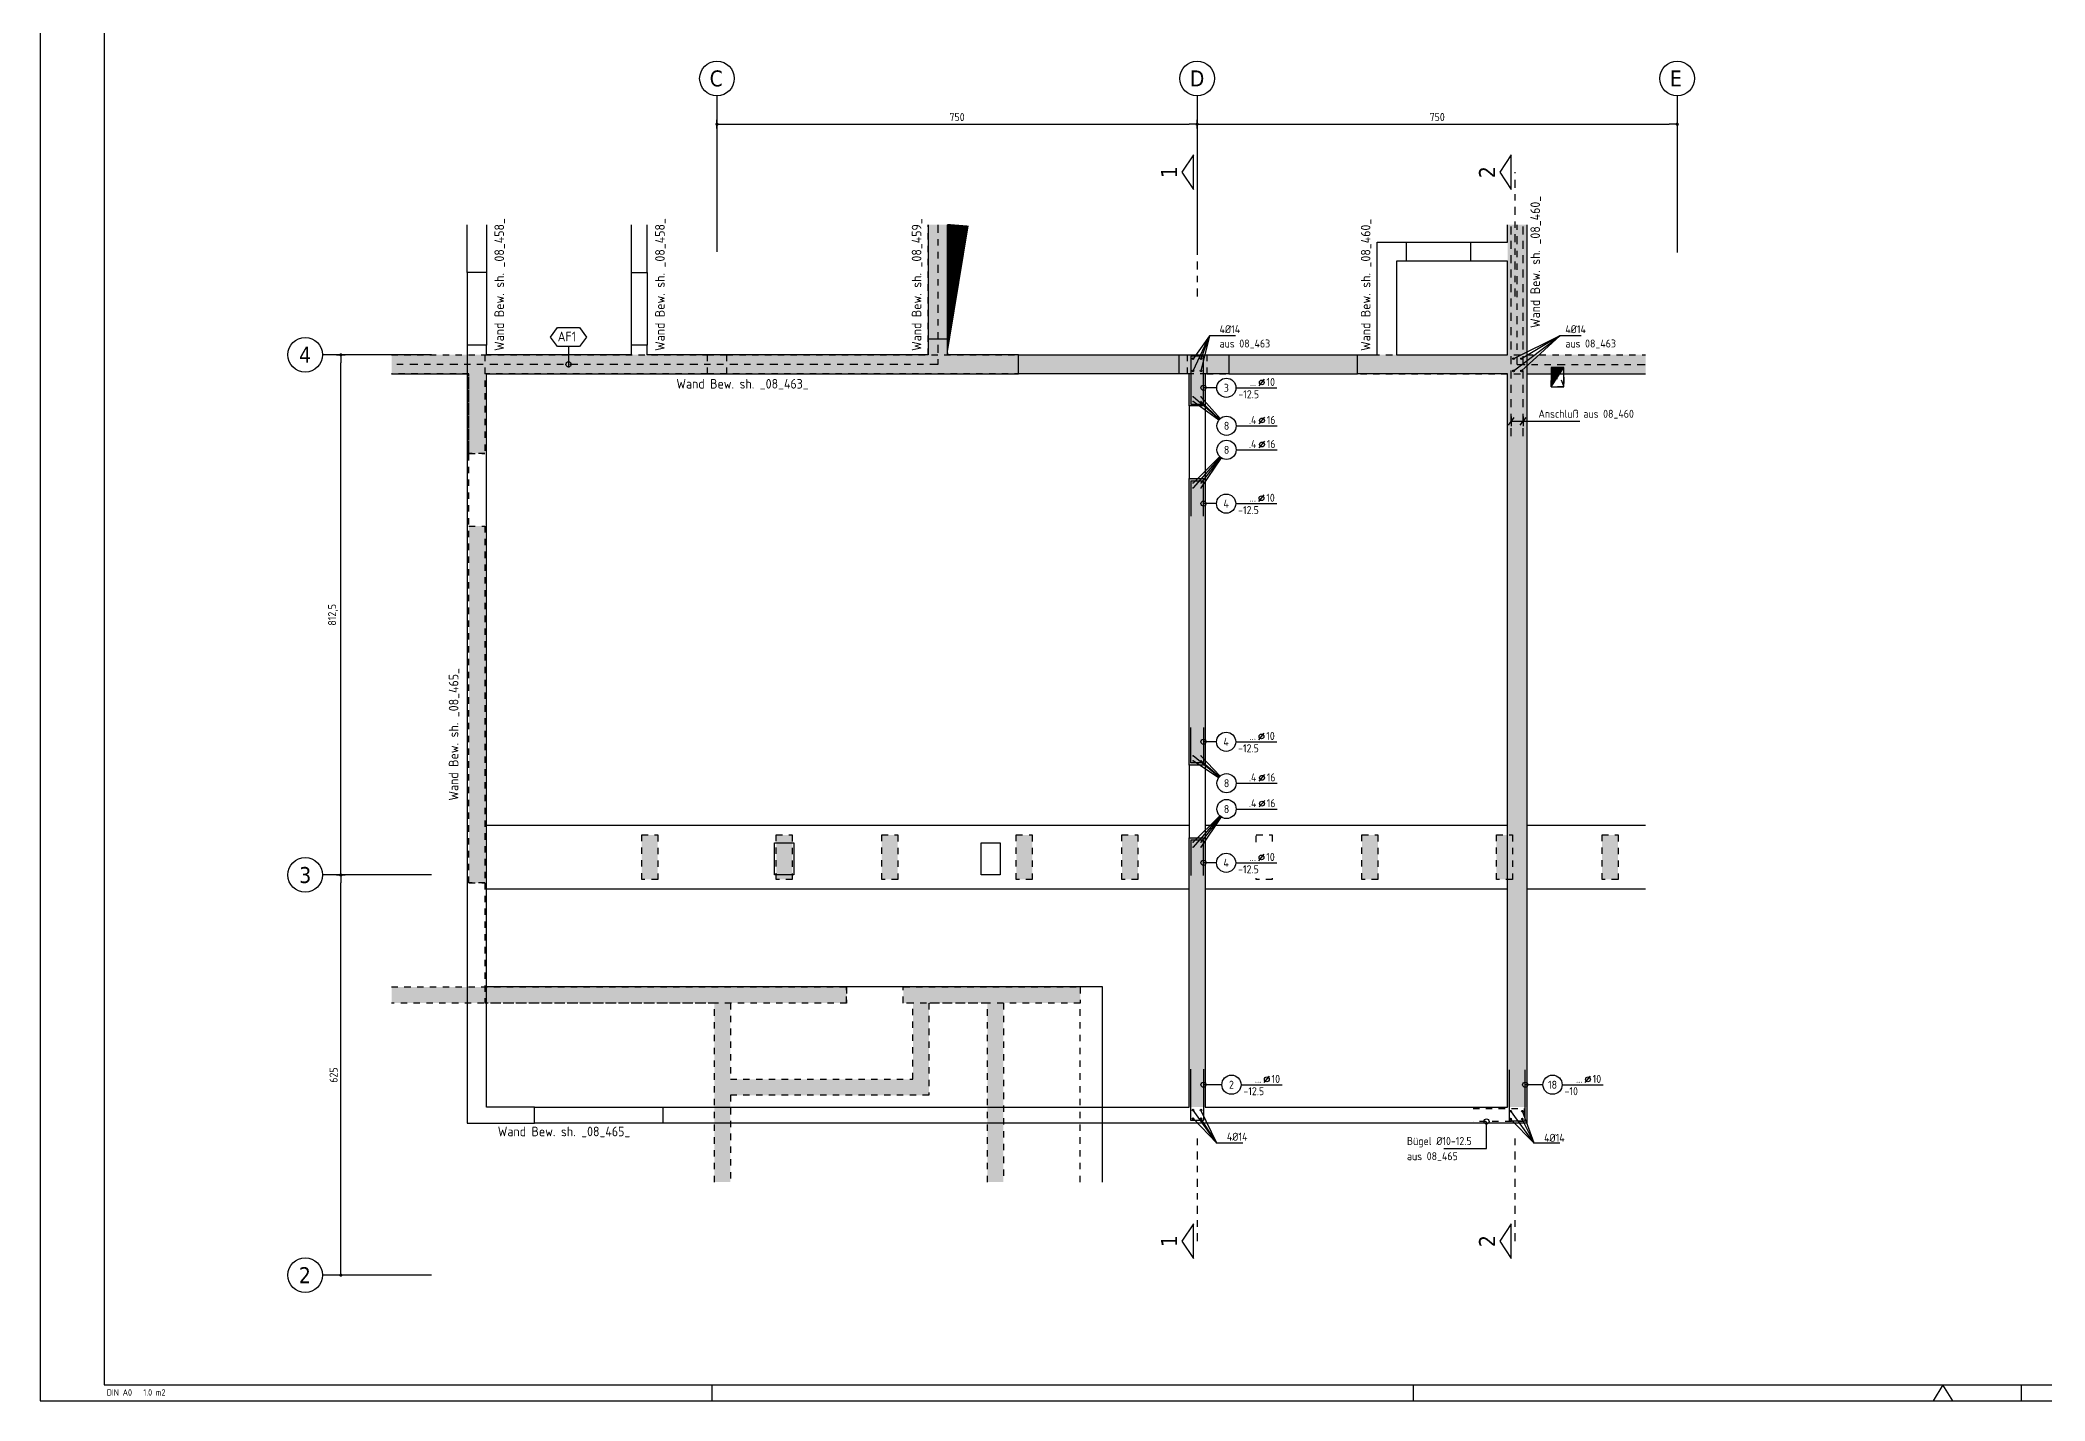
# Model space of a CAD drawing. Extents: x 40 to 126.2, y 46.1 to 88.1.
# Drawn here: x 39.96 to 71.27, y 46.05 to 67.31 of the extents above; entities that cross this region are included whole.
import ezdxf
from ezdxf.enums import TextEntityAlignment as Align

# ---------------------------------------------------------------- set-up
doc = ezdxf.new("R2010")
doc.units = 0
doc.header["$LTSCALE"] = 0.5
for name, pattern in [('AUSGEZOGEN', [1000.01, 1000, 0.01]), ('DIVIDE2', [0.625, 0.25, -0.125, 0, -0.125, 0, -0.125]), ('DOT', [0.175, 0.05, -0.125]), ('HIDDEN', [0.375, 0.25, -0.125]), ('HIDDEN2', [0.187, 0.125, -0.062]), ('PUNKT', [0.175, 0.05, -0.125]), ('STRICHPUNKT2', [0.55, 0.25, -0.125, 0.05, -0.125])]:
    doc.linetypes.add(name, pattern=pattern)
for name, color, linetype in [('1.UG', 7, 'Continuous'), ('ACHSEN', 7, 'Continuous'), ('AFB', 7, 'Continuous'), ('BETON', 7, 'Continuous'), ('Brüstung 1.UG', 7, 'Continuous'), ('DD', 7, 'Continuous'), ('DRUEBER', 7, 'Continuous'), ('grau_dunkel', 7, 'Continuous'), ('grau_mittel', 7, 'Continuous'), ('HILFE', 7, 'Continuous'), ('MASSE', 7, 'Continuous'), ('OBJEKT', 7, 'Continuous'), ('RAHMEN', 7, 'Continuous'), ('RND', 7, 'Continuous'), ('SCHNITTE', 7, 'Continuous'), ('SFP_Achsen', 7, 'Continuous'), ('TEXT', 7, 'Continuous')]:
    doc.layers.add(name, color=color, linetype=linetype)
doc.styles.add('helv', font='tahoma.ttf')
doc.styles.add('txt', font='isocp.shx')
doc.dimstyles.new('DOT_I', dxfattribs={"dimscale": 0.5, "dimtxt": 0.25, "dimasz": 0.25, "dimexe": 0.1, "dimexo": 0.3, "dimgap": 0.1, "dimtad": 1, "dimdec": 3, "dimzin": 3, "dimtxsty": 'txt', "dimblk": 'DOT', "dimblk1": 'DOT', "dimblk2": 'DOT', "dimsah": 1, "dimcen": 0.1, "dimse1": 1, "dimse2": 1, "dimazin": 0, "dimtfac": 1, "dimtdec": 4, "dimtix": 1, "dimtmove": 2, "dimatfit": 3, "dimfxl": 0, "dimtvp": 1, "dimtolj": 1, "dimtzin": 0, "dimarcsym": 0})
pattern_1 = [(0, (-38.15614, 444.7902), (0.025, 0.05), [0, -0.05])]

# ---------------------------------------------------------------- blocks, each defined once
blk = doc.blocks.new('DINA0')
at = {"color": 7, "linetype": 'Continuous'}
for p, q in [((59.45, 0.5), (59.14, 0)), ((59.76, 0), (59.45, 0.5))]:
    blk.add_line(p, q, dxfattribs=at)
at = {"layer": 'RAHMEN'}
for p, q in [((0, 84.1), (0, 0)), ((0, 0), (118.9, 0))]:
    blk.add_line(p, q, dxfattribs=at)
at = {"layer": 'RAHMEN', "color": 5}
for p, q in [((2, 83.6), (2, 0.5)), ((2, 0.5), (118.4, 0.5))]:
    blk.add_line(p, q, dxfattribs=at)
at = {"layer": 'RAHMEN', "color": 7}
for p, q in [((21, 0), (21, 0.5)), ((42.9, 0.5), (42.9, 0)), ((61.9, 0), (61.9, 0.5))]:
    blk.add_line(p, q, dxfattribs=at)
at = {"layer": 'RAHMEN', "color": 7, "style": 'txt'}
blk.add_text('DIN A0   1.0 m2', height=0.2, dxfattribs=at).set_placement((2.083, 0.164))
blk = doc.blocks.new('DOT')
at = {"layer": 'MASSE', "color": 7, "linetype": 'Continuous'}
for p, q in [((0, 0), (-1, 0)), ((0, 0.54), (0, -0.54))]:
    blk.add_line(p, q, dxfattribs=at)
at = {"layer": 'MASSE', "color": 7, "linetype": 'Continuous', "const_width": 0.2}
blk.add_lwpolyline([(-0.1, 0, 1), (0.1, 0, 1)], format="xyb", close=True, dxfattribs=at)
blk = doc.blocks.new('*D17')
at = {"layer": 'DEFPOINTS', "color": 0, "linetype": 'AUSGEZOGEN', "transparency": 16777216}
for p in [(50.529, 65.994), (58.029, 65.994), (58.029, 65.994)]:
    blk.add_point(p, dxfattribs=at)
at = {"layer": 'MASSE', "color": 0, "linetype": 'AUSGEZOGEN', "lineweight": -2, "transparency": 16777216}
blk.add_line((50.654, 65.994), (57.904, 65.994), dxfattribs=at)
at = {"layer": 'MASSE', "color": 0, "linetype": 'AUSGEZOGEN', "lineweight": -2, "transparency": 16777216, "xscale": 0.125, "yscale": 0.125, "zscale": 0.125, "rotation": 180}
blk.add_blockref('DOT', (50.529, 65.994), dxfattribs=at)
at = {"layer": 'MASSE', "color": 0, "linetype": 'AUSGEZOGEN', "lineweight": -2, "transparency": 16777216, "xscale": 0.125, "yscale": 0.125, "zscale": 0.125}
blk.add_blockref('DOT', (58.029, 65.994), dxfattribs=at)
at = {"layer": 'MASSE', "color": 0, "linetype": 'AUSGEZOGEN', "transparency": 16777216, "insert": (54.279, 66.106), "char_height": 0.125, "attachment_point": 5, "style": 'txt'}
blk.add_mtext('\\A1;750', dxfattribs=at)
blk = doc.blocks.new('*D18')
at = {"layer": 'DEFPOINTS', "color": 0, "linetype": 'AUSGEZOGEN', "transparency": 16777216}
for p in [(58.029, 65.994), (65.529, 65.994), (65.529, 65.994)]:
    blk.add_point(p, dxfattribs=at)
at = {"layer": 'MASSE', "color": 0, "linetype": 'AUSGEZOGEN', "lineweight": -2, "transparency": 16777216}
blk.add_line((58.154, 65.994), (65.404, 65.994), dxfattribs=at)
at = {"layer": 'MASSE', "color": 0, "linetype": 'AUSGEZOGEN', "lineweight": -2, "transparency": 16777216, "xscale": 0.125, "yscale": 0.125, "zscale": 0.125, "rotation": 180}
blk.add_blockref('DOT', (58.029, 65.994), dxfattribs=at)
at = {"layer": 'MASSE', "color": 0, "linetype": 'AUSGEZOGEN', "lineweight": -2, "transparency": 16777216, "xscale": 0.125, "yscale": 0.125, "zscale": 0.125}
blk.add_blockref('DOT', (65.529, 65.994), dxfattribs=at)
at = {"layer": 'MASSE', "color": 0, "linetype": 'AUSGEZOGEN', "transparency": 16777216, "insert": (61.779, 66.106), "char_height": 0.125, "attachment_point": 5, "style": 'txt'}
blk.add_mtext('\\A1;750', dxfattribs=at)
blk = doc.blocks.new('*D19')
at = {"layer": 'DEFPOINTS', "color": 0, "linetype": 'AUSGEZOGEN', "transparency": 16777216}
for p in [(44.653, 54.268), (44.653, 54.268), (44.653, 48.018)]:
    blk.add_point(p, dxfattribs=at)
at = {"layer": 'MASSE', "color": 0, "linetype": 'AUSGEZOGEN', "lineweight": -2, "transparency": 16777216}
blk.add_line((44.653, 48.143), (44.653, 54.143), dxfattribs=at)
at = {"layer": 'MASSE', "color": 0, "linetype": 'AUSGEZOGEN', "lineweight": -2, "transparency": 16777216, "xscale": 0.125, "yscale": 0.125, "zscale": 0.125}
for p, rotation in [((44.653, 54.268), 90), ((44.653, 48.018), 270)]:
    blk.add_blockref('DOT', p, dxfattribs=dict(at, rotation=rotation))
at = {"layer": 'MASSE', "color": 0, "linetype": 'AUSGEZOGEN', "transparency": 16777216, "insert": (44.54, 51.143), "char_height": 0.125, "attachment_point": 5, "rotation": 90, "style": 'txt'}
blk.add_mtext('\\A1;625', dxfattribs=at)
blk = doc.blocks.new('*D20')
at = {"layer": 'DEFPOINTS', "color": 0, "linetype": 'AUSGEZOGEN', "transparency": 16777216}
for p in [(44.653, 62.393), (44.653, 62.393), (44.653, 54.268)]:
    blk.add_point(p, dxfattribs=at)
at = {"layer": 'MASSE', "color": 0, "linetype": 'AUSGEZOGEN', "lineweight": -2, "transparency": 16777216}
blk.add_line((44.653, 54.393), (44.653, 62.268), dxfattribs=at)
at = {"layer": 'MASSE', "color": 0, "linetype": 'AUSGEZOGEN', "lineweight": -2, "transparency": 16777216, "xscale": 0.125, "yscale": 0.125, "zscale": 0.125}
for p, rotation in [((44.653, 62.393), 90), ((44.653, 54.268), 270)]:
    blk.add_blockref('DOT', p, dxfattribs=dict(at, rotation=rotation))
at = {"layer": 'MASSE', "color": 0, "linetype": 'AUSGEZOGEN', "transparency": 16777216, "insert": (44.531, 58.331), "char_height": 0.125, "attachment_point": 5, "rotation": 90, "style": 'txt'}
blk.add_mtext('\\A1;812,5', dxfattribs=at)
blk = doc.blocks.new('SCHN-1')
at = {"layer": 'SCHNITTE', "color": 5, "linetype": 'Continuous'}
blk.add_lwpolyline([(0.54, 0.125), (0, 0.485), (-0.54, 0.125)], close=True, dxfattribs=at)
at = {"layer": 'SCHNITTE', "color": 6, "linetype": 'Continuous', "style": 'helv'}
blk.add_attdef('SCHN-1', text='', height=0.5, dxfattribs=at).set_placement((0, 0.635), align=Align.CENTER)
blk = doc.blocks.new('lei_gre')
at = {"layer": 'RND', "color": 7, "linetype": 'Continuous'}
for p, q in [((-0.09, -0.12), (0.09, 0.12)), ((0, 0.15), (0, -0.15))]:
    blk.add_line(p, q, dxfattribs=at)
blk = doc.blocks.new('RND_LEI')
at = {"layer": 'RND', "color": 7, "linetype": 'Continuous'}
blk.add_line((1.022, 0.066), (1.19, 0.27), dxfattribs=at)
for centre, radius in [((0, 0), 0.3), ((1.106, 0.168), 0.075)]:
    blk.add_circle(centre, radius, dxfattribs=at)
at = {"layer": 'RND', "color": 7, "linetype": 'Continuous', "style": 'txt'}
blk.add_attdef('POSL', text='', height=0.25, dxfattribs=at).set_placement((0, 0), align=Align.MIDDLE)
blk.add_attdef('ANZ', text='', height=0.25, dxfattribs=at).set_placement((0.931, 0.057), align=Align.RIGHT)
for tag, p in [('DUM', (1.253, 0.057)), ('ABSTD', (1.674, 0.057)), ('POSTXT', (0.374, -0.327))]:
    blk.add_attdef(tag, p, '', height=0.25, dxfattribs=at)

msp = doc.modelspace()

# ---------------------------------------------------------------- hatches: boundary and pattern name
at = {"layer": '1.UG', "linetype": 'DOT'}
h = msp.add_hatch(dxfattribs=at)
h.set_pattern_fill('DOTS', scale=0.8, double=1)
h.set_pattern_definition(pattern_1)
h.paths.add_polyline_path([(46.9038, 59.7184), (46.6538, 59.7184), (46.6538, 54.1434), (46.9038, 54.1434)])
h.paths.add_polyline_path([(64.6038, 54.8934), (64.3538, 54.8934), (64.3538, 54.1984), (64.6038, 54.1984)])
h.paths.add_polyline_path([(62.7038, 54.1984), (62.9538, 54.1984), (62.9538, 54.8934), (62.7038, 54.8934)])
h.paths.add_polyline_path([(60.6038, 54.1984), (60.8538, 54.1984), (60.8538, 54.8934), (60.6038, 54.8934)])
h.paths.add_polyline_path([(57.1038, 54.8934), (56.8538, 54.8934), (56.8538, 54.1984), (57.1038, 54.1984)])
h.paths.add_polyline_path([(55.2038, 54.1984), (55.4538, 54.1984), (55.4538, 54.8934), (55.2038, 54.8934)])
h.paths.add_polyline_path([(53.1038, 54.1984), (53.3538, 54.1984), (53.3538, 54.8934), (53.1038, 54.8934)])
h.paths.add_polyline_path([(51.7038, 54.8934), (51.4538, 54.8934), (51.4538, 54.1984), (51.7038, 54.1984)])
h.paths.add_polyline_path([(49.6038, 54.8934), (49.3538, 54.8934), (49.3538, 54.1984), (49.6038, 54.1984)])
h.paths.add_polyline_path([(50.6788, 62.3934), (50.3788, 62.3934), (50.3788, 62.0934), (50.6788, 62.0934)])
h.paths.add_polyline_path([(57.8788, 62.0934), (58.1788, 62.0934), (58.1788, 62.3934), (57.8788, 62.3934)])
h.paths.add_polyline_path([(45.4448, 62.3934), (45.4448, 62.0934), (46.6538, 62.0934), (46.6538, 60.8534), (46.9038, 60.8534), (46.9038, 62.3934)])
h.paths.add_polyline_path([(54.7538, 49.4705), (55.0038, 49.4705), (55.0038, 52.2684), (56.2038, 52.2684), (56.2038, 52.5184), (53.4388, 52.5184), (53.4388, 52.2684), (53.5888, 52.2684), (53.5888, 51.0784), (50.7388, 51.0784), (50.7388, 52.2684), (52.5538, 52.2684), (52.5538, 52.5184), (45.4448, 52.5184), (45.4448, 52.2684), (50.4888, 52.2684), (50.4888, 49.4705), (50.7388, 49.4705), (50.7388, 50.8284), (53.8388, 50.8284), (53.8388, 52.2684), (54.7538, 52.2684)])
at = {"layer": 'Brüstung 1.UG', "linetype": 'DOT'}
h = msp.add_hatch(dxfattribs=at)
h.set_pattern_fill('DOTS', color=102, scale=0.8, double=1)
h.set_pattern_definition(pattern_1)
h.paths.add_polyline_path([(50.3788, 62.0934), (50.3788, 62.3934), (46.9038, 62.3934), (46.9038, 62.0934)])
h.paths.add_polyline_path([(57.8788, 62.0934), (57.8788, 62.3934), (50.6788, 62.3934), (50.6788, 62.0934)])
h.paths.add_polyline_path([(65.0335, 62.0934), (65.0335, 62.3934), (58.1788, 62.3934), (58.1788, 62.0934)])
at = {"layer": 'DRUEBER', "linetype": 'PUNKT'}
h = msp.add_hatch(dxfattribs=at)
h.set_pattern_fill('DOTS', color=102, scale=0.8, double=1)
h.set_pattern_definition([(0, (-38.15614, 502.2999), (0.025, 0.05), [0, -0.05])])
h.paths.add_polyline_path([(63.1788, 64.4234), (62.8788, 64.4234), (62.8788, 62.3934), (63.1788, 62.3934)])
h.paths.add_polyline_path([(54.1288, 64.4234), (53.8288, 64.4234), (53.8288, 62.3934), (54.1288, 62.3934)])
at = {"layer": 'grau_dunkel', "transparency": 33554687}
msp.add_hatch(color=21, dxfattribs=at).paths.add_polyline_path([(63.5588, 62.1934), (63.5588, 61.8934), (63.7588, 62.1934)])
at = {"layer": 'grau_mittel'}
for points in [[(57.9038, 61.5934), (58.1538, 61.5934), (58.1538, 62.0934), (57.9038, 62.0934)], [(58.1538, 60.4584), (57.9038, 60.4584), (57.9038, 55.9834), (58.1538, 55.9834)]]:
    msp.add_hatch(color=61, dxfattribs=at).paths.add_polyline_path(points)

# ---------------------------------------------------------------- linework, layer by layer
at = {"layer": 'ACHSEN', "color": 140, "linetype": 'AUSGEZOGEN'}
for p, q in [((50.5288, 66.4382), (50.5288, 64.0016)), ((58.0288, 66.4382), (58.0288, 64.0016)), ((65.5288, 66.4382), (65.5288, 63.9911)), ((46.0683, 62.3934), (44.3675, 62.3934)), ((46.0683, 54.2684), (44.3675, 54.2684)), ((46.0683, 48.0184), (44.3675, 48.0184))]:
    msp.add_line(p, q, dxfattribs=at)
at = {"layer": 'AFB', "color": 1, "linetype": 'DIVIDE2'}
for p, q in [((53.9788, 64.4234), (53.9788, 62.2434)), ((63.0288, 62.2434), (63.0288, 64.4234)), ((53.9788, 62.2434), (45.4448, 62.2434)), ((63.0288, 62.2434), (65.0335, 62.2434))]:
    msp.add_line(p, q, dxfattribs=at)
at = {"layer": 'AFB', "color": 102, "linetype": 'AUSGEZOGEN'}
msp.add_line((48.21, 62.5211), (48.21, 62.1935), dxfattribs=at)
at = {"layer": 'AFB', "color": 1, "linetype": 'AUSGEZOGEN'}
msp.add_lwpolyline([(48.0391, 62.5211), (47.9307, 62.6689), (48.0391, 62.8168), (48.3808, 62.8168), (48.4892, 62.6689), (48.3808, 62.5211)], close=True, dxfattribs=at)
at = {"layer": 'BETON', "color": 6, "linetype": 'AUSGEZOGEN', "lineweight": -2}
for points in [[(46.9288, 64.4234), (46.9288, 63.6784), (46.6288, 63.6784), (46.6288, 64.4234)], [(49.1888, 64.4234), (49.1888, 63.6784), (49.4388, 63.6784), (49.4388, 64.4234)], [(63.1788, 64.4234), (63.1788, 50.3934), (49.6888, 50.3934), (49.6888, 50.6434)], [(49.6888, 50.6434), (57.9038, 50.6434), (57.9038, 54.8484), (58.1538, 54.8484), (58.1538, 50.6434), (62.8788, 50.6434), (62.8788, 62.0934), (60.5338, 62.0934), (60.5338, 62.3934), (60.8438, 62.3934), (60.8438, 64.1534), (61.2938, 64.1534), (61.2938, 63.8534), (61.1438, 63.8534), (61.1438, 62.3934), (62.8788, 62.3934), (62.8788, 63.8534), (62.3038, 63.8534), (62.3038, 64.1534), (62.8788, 64.1534), (62.8788, 64.4234)], [(46.6288, 62.5434), (46.6288, 50.3934), (47.6788, 50.3934), (47.6788, 50.6434), (46.9288, 50.6434), (46.9288, 62.0934), (55.2388, 62.0934), (55.2388, 62.3934), (54.1288, 62.3934), (54.1288, 62.6384), (53.8288, 62.6384), (53.8288, 62.3934), (49.4388, 62.3934), (49.4388, 62.5434), (49.1888, 62.5434), (49.1888, 62.3934), (46.9288, 62.3934), (46.9288, 62.5434), (46.6288, 62.5434)], [(57.7488, 62.3934), (58.5238, 62.3934), (58.5238, 62.0934), (58.1538, 62.0934), (58.1538, 61.5934), (57.9038, 61.5934), (57.9038, 62.0934), (57.7488, 62.0934), (57.7488, 62.3934)]]:
    msp.add_lwpolyline(points, dxfattribs=at)
for points in [[(57.9038, 60.4584), (58.1538, 60.4584), (58.1538, 55.9834), (57.9038, 55.9834)], [(51.4288, 54.7684), (51.7288, 54.7684), (51.7288, 54.2684), (51.4288, 54.2684)], [(54.6538, 54.7684), (54.9538, 54.7684), (54.9538, 54.2684), (54.6538, 54.2684)]]:
    msp.add_lwpolyline(points, close=True, dxfattribs=at)
at = {"layer": 'Brüstung 1.UG', "color": 102, "linetype": 'DOT'}
for p, q in [((46.9038, 62.3934), (50.3788, 62.3934)), ((50.6788, 62.3934), (57.8788, 62.3934)), ((58.1788, 62.3934), (65.0335, 62.3934)), ((50.3788, 62.0934), (46.9038, 62.0934)), ((57.8788, 62.0934), (50.6788, 62.0934)), ((58.1788, 62.0934), (65.0335, 62.0934))]:
    msp.add_line(p, q, dxfattribs=at)
at = {"layer": 'DD', "color": 7, "linetype": 'AUSGEZOGEN'}
msp.add_line((63.5588, 61.8934), (63.7588, 62.1934), dxfattribs=at)
at = {"layer": 'DD', "color": 7, "linetype": 'HIDDEN2'}
for p, q in [((63.5588, 62.0434), (63.7155, 62.0032)), ((63.7155, 62.0032), (63.7588, 61.8934))]:
    msp.add_line(p, q, dxfattribs=at)
at = {"layer": 'DD', "color": 7, "linetype": 'AUSGEZOGEN'}
msp.add_lwpolyline([(63.5588, 61.8934), (63.7588, 61.8934), (63.7588, 62.1934), (63.5588, 62.1934)], close=True, dxfattribs=at)
at = {"layer": 'DD', "color": 7, "linetype": 'HIDDEN2'}
msp.add_lwpolyline([(63.5588, 62.0434), (63.7588, 62.0434), (63.7588, 61.8934), (63.5588, 61.8934)], close=True, dxfattribs=at)
at = {"layer": 'DRUEBER', "color": 102, "linetype": 'PUNKT'}
for p, q in [((53.8288, 62.3934), (53.8288, 64.4234)), ((54.1288, 64.4234), (54.1288, 62.3934))]:
    msp.add_line(p, q, dxfattribs=at)
at = {"layer": 'DRUEBER', "color": 7, "linetype": 'PUNKT', "lineweight": -2}
for points in [[(45.4448, 62.3934), (46.9038, 62.3934), (46.9038, 60.8534), (46.6538, 60.8534), (46.6538, 62.0934), (45.4448, 62.0934)], [(58.9538, 54.7794), (58.9538, 54.8934), (59.2038, 54.8934), (59.2038, 54.7794)], [(59.2038, 54.2163), (59.2038, 54.1984), (58.9538, 54.1984), (58.9538, 54.2163)], [(45.4448, 52.5184), (52.5538, 52.5184), (52.5538, 52.2684), (50.7388, 52.2684), (50.7388, 51.0784), (53.5888, 51.0784), (53.5888, 52.2684), (53.4388, 52.2684), (53.4388, 52.5184), (56.2038, 52.5184), (56.2038, 52.2684), (55.0038, 52.2684), (55.0038, 49.4705)], [(50.4888, 49.4705), (50.4888, 52.2684), (45.4448, 52.2684)], [(54.7538, 49.4705), (54.7538, 52.2684), (53.8388, 52.2684), (53.8388, 50.8284), (50.7388, 50.8284), (50.7388, 49.4705)]]:
    msp.add_lwpolyline(points, dxfattribs=at)
for points in [[(50.3788, 62.3934), (50.6788, 62.3934), (50.6788, 62.0934), (50.3788, 62.0934)], [(57.8788, 62.3934), (58.1788, 62.3934), (58.1788, 62.0934), (57.8788, 62.0934)], [(46.6538, 59.7184), (46.9038, 59.7184), (46.9038, 54.1434), (46.6538, 54.1434)], [(49.3538, 54.8934), (49.6038, 54.8934), (49.6038, 54.1984), (49.3538, 54.1984)], [(51.4538, 54.8934), (51.7038, 54.8934), (51.7038, 54.1984), (51.4538, 54.1984)], [(53.1038, 54.8934), (53.3538, 54.8934), (53.3538, 54.1984), (53.1038, 54.1984)], [(55.2038, 54.8934), (55.4538, 54.8934), (55.4538, 54.1984), (55.2038, 54.1984)], [(56.8538, 54.8934), (57.1038, 54.8934), (57.1038, 54.1984), (56.8538, 54.1984)], [(60.6038, 54.8934), (60.8538, 54.8934), (60.8538, 54.1984), (60.6038, 54.1984)], [(62.7038, 54.8934), (62.9538, 54.8934), (62.9538, 54.1984), (62.7038, 54.1984)], [(64.3538, 54.8934), (64.6038, 54.8934), (64.6038, 54.1984), (64.3538, 54.1984)]]:
    msp.add_lwpolyline(points, close=True, dxfattribs=at)
at = {"layer": 'grau_dunkel', "color": 21}
msp.add_lwpolyline([(54.1288, 62.3934, 0, 0.3332, 0), (54.2949, 64.4234, 0, 0, 0)], format="xyseb", dxfattribs=at)
at = {"layer": 'grau_mittel', "color": 61}
for points in [[(62.8788, 62.0934), (63.1788, 62.0934), (62.8788, 50.6434), (63.1788, 50.6434)], [(57.9038, 54.8484), (58.1538, 54.8484), (57.9038, 50.6434), (58.1538, 50.6434)]]:
    msp.add_solid(points, dxfattribs=at)
at = {"layer": 'HILFE', "color": 102, "linetype": 'AUSGEZOGEN'}
for p, q in [((58.2242, 62.6887), (57.9655, 62.3319)), ((57.9655, 62.1413), (58.2242, 62.6887)), ((58.2242, 62.6887), (58.0893, 62.1413)), ((58.2242, 62.6887), (58.0893, 62.3319)), ((58.6265, 62.6887), (58.2242, 62.6887)), ((63.696, 62.6887), (62.9719, 62.3319)), ((62.9719, 62.1413), (63.696, 62.6887)), ((63.696, 62.6887), (63.0958, 62.1413)), ((63.696, 62.6887), (63.0958, 62.3319)), ((64.0277, 62.6887), (63.696, 62.6887)), ((64.0078, 61.3515), (62.9359, 61.3515)), ((58.3387, 50.0778), (57.9655, 50.5954)), ((57.9655, 50.4622), (58.3387, 50.0778)), ((58.3387, 50.0778), (58.0893, 50.5954)), ((58.3387, 50.0778), (58.0893, 50.4622)), ((63.2937, 50.0773), (62.9267, 50.5883)), ((62.9267, 50.4551), (63.2937, 50.0773)), ((63.2937, 50.0773), (63.1105, 50.5789)), ((63.2937, 50.0773), (63.1105, 50.4456)), ((62.5488, 49.9958), (62.5488, 50.4184)), ((58.741, 50.0778), (58.3387, 50.0778)), ((61.8853, 49.9958), (62.5488, 49.9958)), ((63.696, 50.0773), (63.2937, 50.0773))]:
    msp.add_line(p, q, dxfattribs=at)
at = {"layer": 'OBJEKT', "color": 7, "linetype": 'AUSGEZOGEN'}
for p, q in [((53.8288, 64.4234), (53.8288, 62.6384)), ((54.1288, 62.6384), (54.1288, 64.4234)), ((61.2938, 64.1534), (62.3038, 64.1534)), ((46.6288, 63.6784), (46.6288, 62.5434)), ((46.9288, 63.6784), (46.9288, 62.5434)), ((49.1888, 63.6784), (49.1888, 62.5434)), ((49.4388, 63.6784), (49.4388, 62.5434)), ((62.3038, 63.8534), (61.2938, 63.8534)), ((55.2388, 62.3934), (57.7488, 62.3934)), ((58.5238, 62.3934), (60.5338, 62.3934)), ((45.4448, 62.0934), (46.6288, 62.0934)), ((57.7488, 62.0934), (55.2388, 62.0934)), ((58.5238, 62.0934), (60.5338, 62.0934)), ((63.1788, 62.0934), (65.0335, 62.0934)), ((57.9038, 61.5934), (57.9038, 60.4584)), ((58.1538, 61.5934), (58.1538, 60.4584)), ((57.9038, 55.9834), (57.9038, 54.8484)), ((58.1538, 55.9834), (58.1538, 54.8484)), ((46.9288, 55.0484), (57.9038, 55.0484)), ((58.1538, 55.0484), (62.8788, 55.0484)), ((63.1788, 55.0484), (65.0335, 55.0484)), ((57.9038, 54.0484), (46.9288, 54.0484)), ((62.8788, 54.0484), (58.1538, 54.0484)), ((65.0335, 54.0484), (63.1788, 54.0484)), ((56.5536, 52.5184), (46.9288, 52.5184)), ((56.5536, 49.4705), (56.5536, 52.5184)), ((47.6788, 50.6434), (49.6888, 50.6434)), ((49.6888, 50.3934), (47.6788, 50.3934))]:
    msp.add_line(p, q, dxfattribs=at)
at = {"layer": 'OBJEKT', "color": 7, "linetype": 'HIDDEN2'}
for p, q in [((45.4448, 62.3934), (46.9288, 62.3934)), ((63.1788, 62.3934), (65.0335, 62.3934)), ((46.6288, 62.0934), (46.6538, 62.0934)), ((46.6538, 54.1434), (46.6538, 62.0934)), ((46.6538, 60.8534), (46.9038, 60.8534)), ((46.6538, 54.1434), (46.9038, 54.1434)), ((46.9038, 54.1434), (46.9038, 52.2684)), ((52.5538, 52.2684), (52.5538, 52.5184)), ((53.4388, 52.2684), (53.4388, 52.5184)), ((52.5538, 52.2684), (46.9038, 52.2684)), ((56.2038, 52.2684), (53.4388, 52.2684)), ((56.2038, 49.4705), (56.2038, 52.2684))]:
    msp.add_line(p, q, dxfattribs=at)
at = {"layer": 'RND', "color": 102, "linetype": 'AUSGEZOGEN'}
for p, q in [((58.3761, 61.3819), (57.9655, 61.7385)), ((58.3903, 61.3962), (58.0893, 61.7385)), ((58.336, 61.8771), (58.1288, 61.8771)), ((58.3678, 61.3714), (57.9655, 61.6618)), ((58.3804, 61.3866), (58.0893, 61.6618)), ((58.3828, 60.8026), (57.9655, 60.39)), ((58.3903, 60.7956), (57.9655, 60.3133)), ((58.3977, 60.7894), (58.0893, 60.39)), ((58.4057, 60.7837), (58.0893, 60.3133)), ((58.3323, 60.0682), (58.1288, 60.0682)), ((58.3731, 55.7961), (57.9655, 56.1285)), ((58.3869, 55.8108), (58.0893, 56.1285)), ((58.3323, 56.3483), (58.1288, 56.3483)), ((58.3647, 55.7847), (57.9655, 56.0518)), ((58.3766, 55.8001), (58.0893, 56.0518)), ((58.3828, 55.1926), (57.9655, 54.78)), ((58.3903, 55.1856), (57.9655, 54.7033)), ((58.3977, 55.1794), (58.0893, 54.78)), ((58.4057, 55.1737), (58.0893, 54.7033)), ((58.3323, 54.4582), (58.1288, 54.4582)), ((58.4151, 50.992), (58.1288, 50.992)), ((63.4312, 50.992), (63.1542, 50.992))]:
    msp.add_line(p, q, dxfattribs=at)
at = {"layer": 'RND', "color": 7, "linetype": 'AUSGEZOGEN'}
for p, q in [((58.636, 61.8771), (59.276, 61.8771)), ((58.6394, 61.2836), (59.2794, 61.2836)), ((58.6394, 60.9081), (59.2794, 60.9081)), ((58.6323, 60.0682), (59.2723, 60.0682)), ((58.6323, 56.3483), (59.2723, 56.3483)), ((58.6394, 55.7013), (59.2794, 55.7013)), ((58.6394, 55.2981), (59.2794, 55.2981)), ((58.6323, 54.4582), (59.2723, 54.4582)), ((58.7151, 50.992), (59.3551, 50.992)), ((63.7312, 50.992), (64.3712, 50.992))]:
    msp.add_line(p, q, dxfattribs=at)
at = {"layer": 'RND', "color": 1, "linetype": 'HIDDEN'}
for points in [[(62.9359, 61.1228), (62.9359, 64.4976)], [(63.1217, 61.1228), (63.1217, 64.4976)]]:
    msp.add_lwpolyline(points, dxfattribs=at)
at = {"layer": 'RND', "color": 1, "linetype": 'AUSGEZOGEN'}
msp.add_lwpolyline([(57.9288, 61.6208), (58.1288, 61.6208), (58.1288, 62.3708), (57.9288, 62.3708)], close=True, dxfattribs=at)
at = {"layer": 'RND', "color": 7, "linetype": 'AUSGEZOGEN', "const_width": 0.0125}
for points in [[(57.9592, 61.7385, -1), (57.9717, 61.7385, -1)], [(58.0831, 61.7385, -1), (58.0956, 61.7385, -1)], [(57.9592, 61.6618, -1), (57.9717, 61.6618, -1)], [(58.0831, 61.6618, -1), (58.0956, 61.6618, -1)], [(57.9592, 60.39, 1), (57.9717, 60.39, 1)], [(57.9592, 60.3133, 1), (57.9717, 60.3133, 1)], [(58.0831, 60.39, 1), (58.0956, 60.39, 1)], [(58.0831, 60.3133, 1), (58.0956, 60.3133, 1)], [(57.9592, 56.1285, -1), (57.9717, 56.1285, -1)], [(57.9592, 56.0518, -1), (57.9717, 56.0518, -1)], [(58.0831, 56.1285, -1), (58.0956, 56.1285, -1)], [(58.0831, 56.0518, -1), (58.0956, 56.0518, -1)], [(57.9592, 54.78, 1), (57.9717, 54.78, 1)], [(57.9592, 54.7033, 1), (57.9717, 54.7033, 1)], [(58.0831, 54.78, 1), (58.0956, 54.78, 1)], [(58.0831, 54.7033, 1), (58.0956, 54.7033, 1)]]:
    msp.add_lwpolyline(points, format="xyb", close=True, dxfattribs=at)
at = {"layer": 'RND', "color": 1, "linetype": 'AUSGEZOGEN'}
for points in [[(58.1288, 59.8704), (58.1288, 60.4204), (57.9288, 60.4204), (57.9288, 59.8704)], [(58.1288, 56.5714), (58.1288, 56.0214), (57.9288, 56.0214), (57.9288, 56.5714)], [(58.1288, 54.2604), (58.1288, 54.8104), (57.9288, 54.8104), (57.9288, 54.2604)], [(58.1288, 51.2339), (58.1288, 50.4339), (57.9288, 50.4339), (57.9288, 51.2339)], [(62.9042, 51.2267), (62.9042, 50.4267), (63.1542, 50.4267), (63.1542, 51.2267)]]:
    msp.add_lwpolyline(points, dxfattribs=at)
at = {"layer": 'RND', "color": 1, "linetype": 'HIDDEN2'}
msp.add_lwpolyline([(62.3388, 50.6184), (63.1388, 50.6184), (63.1388, 50.4184), (62.3388, 50.4184)], dxfattribs=at)
at = {"layer": 'RND', "color": 7, "linetype": 'AUSGEZOGEN'}
for centre, radius in [((57.9655, 62.3319), 0.0125), ((58.0893, 62.3319), 0.0125), ((62.9719, 62.3319), 0.0125), ((63.0958, 62.3319), 0.0125), ((48.21, 62.2434), 0.04), ((57.9655, 62.1413), 0.0125), ((58.0893, 62.1413), 0.0125), ((62.9719, 62.1413), 0.0125), ((63.0958, 62.1413), 0.0125), ((58.1288, 61.8771), 0.04), ((58.1288, 60.0682), 0.04), ((58.1288, 56.3483), 0.04), ((58.1288, 54.4582), 0.04), ((58.1288, 50.992), 0.04), ((63.1542, 50.992), 0.04), ((57.9655, 50.5954), 0.0125), ((57.9655, 50.4622), 0.0125), ((58.0893, 50.5954), 0.0125), ((58.0893, 50.4622), 0.0125), ((62.5488, 50.4184), 0.04), ((62.9267, 50.5789), 0.0125), ((62.9267, 50.4551), 0.0125), ((63.1105, 50.5789), 0.0125), ((63.1105, 50.4551), 0.0125)]:
    msp.add_circle(centre, radius, dxfattribs=at)
at = {"layer": 'SCHNITTE', "color": 5, "linetype": 'STRICHPUNKT2'}
for p, q in [((58.0338, 63.302), (58.0338, 65.2447)), ((62.9998, 63.302), (62.9998, 65.2447)), ((58.0338, 48.5495), (58.0338, 50.219)), ((62.9998, 48.5495), (62.9998, 50.219))]:
    msp.add_line(p, q, dxfattribs=at)
at = {"layer": 'SFP_Achsen', "color": 7, "linetype": 'AUSGEZOGEN'}
for centre in [(50.5288, 66.7087), (58.0288, 66.7087), (65.5288, 66.7087), (44.097, 62.3934), (44.097, 54.2684), (44.097, 48.0184)]:
    msp.add_circle(centre, 0.2705, dxfattribs=at)

# ---------------------------------------------------------------- block references
at = {"layer": 'RAHMEN', "color": 7, "linetype": 'AUSGEZOGEN', "xscale": 0.5, "yscale": 0.5, "zscale": 0.5}
msp.add_blockref('DINA0', (39.9553, 46.0537), dxfattribs=at)
at = {"layer": 'RND', "color": 7, "linetype": 'AUSGEZOGEN', "xscale": 0.5, "yscale": 0.5, "zscale": 0.5}
for p, values in [((58.486, 61.8771), {'POSL': '3', 'DUM': '10', 'ANZ': '...', 'POSTXT': '-12.5'}), ((58.4894, 61.2836), {'POSL': '8', 'DUM': '16', 'ANZ': '.4'}), ((58.4894, 60.9081), {'POSL': '8', 'DUM': '16', 'ANZ': '.4'}), ((58.4823, 60.0682), {'POSL': '4', 'DUM': '10', 'ANZ': '...', 'POSTXT': '-12.5'}), ((58.4823, 56.3483), {'POSL': '4', 'DUM': '10', 'ANZ': '...', 'POSTXT': '-12.5'}), ((58.4894, 55.7013), {'POSL': '8', 'DUM': '16', 'ANZ': '.4'}), ((58.4894, 55.2981), {'POSL': '8', 'DUM': '16', 'ANZ': '.4'}), ((58.4823, 54.4582), {'POSL': '4', 'DUM': '10', 'ANZ': '...', 'POSTXT': '-12.5'}), ((58.5651, 50.992), {'POSL': '2', 'DUM': '10', 'ANZ': '...', 'POSTXT': '-12.5'}), ((63.5812, 50.992), {'POSL': '18', 'DUM': '10', 'ANZ': '...', 'POSTXT': '-10'})]:
    msp.add_blockref('RND_LEI', p, dxfattribs=at).add_auto_attribs(values)
for p in [(62.9359, 61.3515), (63.1217, 61.3515)]:
    msp.add_blockref('lei_gre', p, dxfattribs=at)
at = {"layer": 'SCHNITTE', "color": 5, "linetype": 'STRICHPUNKT2', "xscale": 0.5, "yscale": 0.5, "zscale": 0.5, "rotation": 90}
for p, values in [((58.0338, 65.2447), {'SCHN-1': '1'}), ((62.9998, 65.2447), {'SCHN-1': '2'}), ((58.0338, 48.5495), {'SCHN-1': '1'}), ((62.9998, 48.5495), {'SCHN-1': '2'})]:
    msp.add_blockref('SCHN-1', p, dxfattribs=at).add_auto_attribs(values)

# ---------------------------------------------------------------- texts
at = {"layer": 'AFB', "color": 7, "linetype": 'AUSGEZOGEN', "style": 'txt'}
msp.add_text('AF1', height=0.15, dxfattribs=at).set_placement((48.0413, 62.6037))
at = {"layer": 'SFP_Achsen', "color": 6, "linetype": 'AUSGEZOGEN', "style": 'helv'}
for s, p in [('C', (50.4147, 66.5843)), ('D', (57.9147, 66.5843)), ('E', (65.4147, 66.5843)), ('4', (44.0018, 62.2672)), ('3', (44.0031, 54.1422)), ('2', (43.9968, 47.8922))]:
    msp.add_text(s, height=0.25, dxfattribs=at).set_placement(p)
at = {"layer": 'TEXT', "color": 1, "linetype": 'AUSGEZOGEN', "style": 'txt'}
for s, p in [('Wand Bew. sh. _08_460_', (63.3855, 62.8114)), ('Wand Bew. sh. _08_458_', (47.2029, 62.4534)), ('Wand Bew. sh. _08_458_', (49.7129, 62.4534)), ('Wand Bew. sh. _08_459_', (53.7217, 62.4534)), ('Wand Bew. sh. _08_460_', (60.7367, 62.4534)), ('Wand Bew. sh. _08_465_', (46.4896, 55.4298))]:
    msp.add_text(s, height=0.15, rotation=90, dxfattribs=at).set_placement(p)
at = {"layer": 'TEXT', "color": 7, "linetype": 'AUSGEZOGEN', "style": 'txt'}
for s, p in [('4%%C14', (58.3793, 62.7302)), ('4%%C14', (63.7806, 62.7302)), ('aus 08_463', (58.3793, 62.5062)), ('aus 08_463', (63.7806, 62.5062)), ('Anschluß aus 08_460', (63.3609, 61.4087)), ('4%%C14', (58.4938, 50.1167)), ('Bügel %%C10-12.5', (61.3066, 50.0506)), ('4%%C14', (63.4488, 50.1001)), ('aus 08_465', (61.3066, 49.8131))]:
    msp.add_text(s, height=0.125, dxfattribs=at).set_placement(p)
at = {"layer": 'TEXT', "color": 1, "linetype": 'AUSGEZOGEN', "style": 'txt'}
for s, p in [('Wand Bew. sh. _08_463_', (49.8945, 61.865)), ('Wand Bew. sh. _08_465_', (47.1047, 50.1869))]:
    msp.add_text(s, height=0.15, dxfattribs=at).set_placement(p)

# ---------------------------------------------------------------- dimensions: what is measured, and where the dimension line sits
at = {"layer": 'MASSE', "color": 7, "linetype": 'AUSGEZOGEN'}
for base, p1, p2, picture, middle in [((58.0288, 65.9936), (50.5288, 65.9936), (58.0288, 65.9936), '*D17', (54.2788, 66.1061)), ((65.5288, 65.9936), (58.0288, 65.9936), (65.5288, 65.9936), '*D18', (61.7788, 66.1061))]:
    dim = msp.add_linear_dim(base=base, p1=p1, p2=p2, dimstyle='DOT_I', override={"dimdec": 0, "dimlfac": 100}, dxfattribs=at)
    dim.commit()
    dim.dimension.update_dxf_attribs({"geometry": picture, "text_midpoint": middle})
for base, p1, p2, override, picture, middle in [((44.6528, 62.3934), (44.6528, 54.2684), (44.6528, 62.3934), {"dimdec": 1, "dimlfac": 100}, '*D20', (44.5309, 58.3309)), ((44.6528, 54.2684), (44.6528, 48.0184), (44.6528, 54.2684), {"dimdec": 0, "dimlfac": 100}, '*D19', (44.5403, 51.1434))]:
    dim = msp.add_linear_dim(base=base, p1=p1, p2=p2, angle=90, dimstyle='DOT_I', override=override, dxfattribs=at)
    dim.commit()
    dim.dimension.update_dxf_attribs({"geometry": picture, "text_midpoint": middle})

doc.saveas('drawing.dxf')
